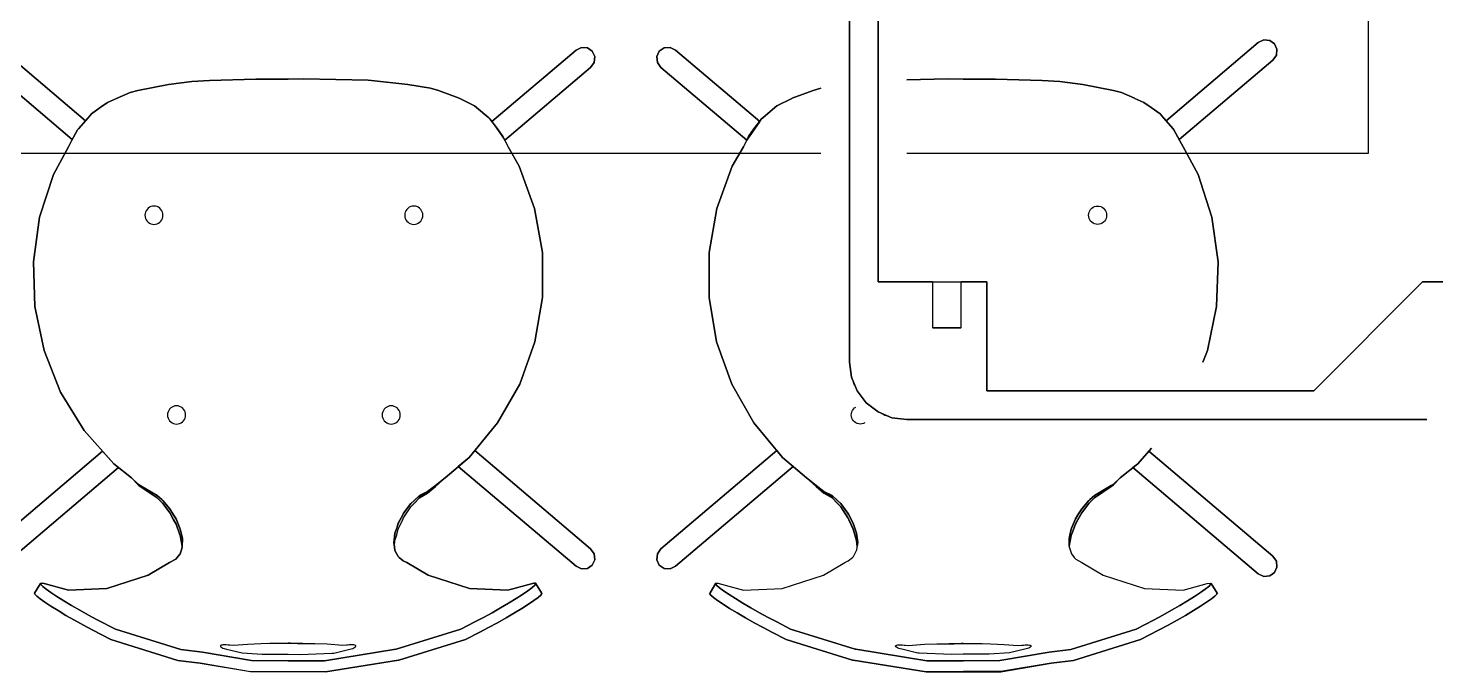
# Model space of a CAD drawing. Extents: x 25325 to 182345, y 3956 to 147305.
# Drawn here: x 91179.471 to 91180.438, y 73655.243 to 73655.685 of the extents above; entities that cross this region are included whole.
import ezdxf

# ---------------------------------------------------------------- set-up
doc = ezdxf.new("R2010")
doc.units = 0
doc.header["$MEASUREMENT"] = 0
doc.layers.add('CAT6A UNDERGROUND PORTS ROUTING', color=1, linetype='CONTINUOUS')

# ---------------------------------------------------------------- blocks, each defined once
blk = doc.blocks.new('Sheet-Климатична и вентилационна система офис помещение етаж 4_1')
at = {"layer": 'CAT6A UNDERGROUND PORTS ROUTING', "true_color": 0xd8d8d8, "transparency": 33554687}
h = blk.add_hatch(color=254, dxfattribs=at)
h.paths.add_polyline_path([(11.58038, 18.03371), (11.58042, 18.03894), (11.57897, 18.04549), (11.57897, 18.04092)])
h.paths.add_polyline_path([(11.57876, 18.04145), (11.57876, 18.04596), (11.57439, 18.0551), (11.57182, 18.05939), (11.5669, 18.06502), (11.5669, 18.06298), (11.57182, 18.05663), (11.57608, 18.04885)])
h.paths.add_polyline_path([(11.56633, 18.06376), (11.56633, 18.0657), (11.56306, 18.06847), (11.55148, 18.07473), (11.56306, 18.06688)])
for points in [[(11.74319, 18.06688), (11.74885, 18.06998), (11.75422, 18.07541), (11.74885, 18.07121), (11.74319, 18.06847)], [(12.02673, 18.06688), (12.02673, 18.06847), (12.02107, 18.07121), (12.0157, 18.07473), (12.02107, 18.06998)]]:
    blk.add_hatch(color=254, dxfattribs=at).paths.add_polyline_path(points)
h = blk.add_hatch(color=254, dxfattribs=at)
h.paths.add_polyline_path([(12.18953, 18.03371), (12.19094, 18.04092), (12.19094, 18.04549), (12.18949, 18.03894)])
h.paths.add_polyline_path([(12.19116, 18.04145), (12.19552, 18.05178), (12.1981, 18.05663), (12.20302, 18.06298), (12.20302, 18.06502), (12.1981, 18.05939), (12.19384, 18.05251), (12.19116, 18.04596)])
h.paths.add_polyline_path([(12.20358, 18.06376), (12.20686, 18.06688), (12.21843, 18.07541), (12.20358, 18.0657)])
h = blk.add_hatch(color=254, dxfattribs=at)
h.paths.add_polyline_path([(11.72588, 18.03787), (11.73176, 18.05178), (11.73176, 18.0551), (11.72763, 18.04596), (11.72644, 18.04257)])
h.paths.add_polyline_path([(11.73235, 18.05313), (11.73957, 18.06298), (11.74319, 18.06688), (11.74319, 18.06847), (11.73731, 18.06296), (11.73235, 18.05629)])
h = blk.add_hatch(color=254, dxfattribs=at)
h.paths.add_polyline_path([(12.04403, 18.03787), (12.04229, 18.04596), (12.04122, 18.04939), (12.03815, 18.0551), (12.03815, 18.05178), (12.04229, 18.04145)])
h.paths.add_polyline_path([(12.03756, 18.05313), (12.03756, 18.05629), (12.03034, 18.06502), (12.02673, 18.06847), (12.02673, 18.06688), (12.03261, 18.06065)])
at = {"layer": 'CAT6A UNDERGROUND PORTS ROUTING', "color": 7, "transparency": 33554687}
for points in [[(12.03855, 18.15992), (12.03855, 18.56935)], [(12.03855, 18.56935), (12.03855, 18.15992)], [(12.03855, 18.56935), (12.03855, 18.15992)], [(12.05824, 18.51424), (12.05824, 18.21504)], [(12.05824, 18.21504), (12.05824, 18.51424)], [(12.05824, 18.21504), (12.13304, 18.21504)], [(12.09564, 18.21504), (12.05824, 18.21504)], [(12.09564, 18.21504), (12.09564, 18.18354)], [(12.09597, 18.21504), (12.09696, 18.21504), (12.09852, 18.21504), (12.10056, 18.21504), (12.10293, 18.21504), (12.10548, 18.21504), (12.10803, 18.21504), (12.1104, 18.21504), (12.11244, 18.21504), (12.114, 18.21504), (12.11499, 18.21504)], [(12.13304, 18.21504), (12.11532, 18.21504)], [(12.11532, 18.18354), (12.11532, 18.21504)], [(12.13304, 18.21504), (12.13304, 18.14024)], [(12.13304, 18.14024), (12.13304, 18.21504)], [(12.35744, 18.14024), (12.43224, 18.21504)], [(12.43224, 18.21504), (12.35744, 18.14024)], [(12.43224, 18.21504), (12.50704, 18.21504)], [(12.45476, 18.21504), (12.43224, 18.21504)], [(12.11532, 18.18354), (12.11499, 18.18354), (12.114, 18.18354), (12.11244, 18.18354), (12.1104, 18.18354), (12.10803, 18.18354), (12.10548, 18.18354), (12.10293, 18.18354), (12.10056, 18.18354), (12.09852, 18.18354), (12.09696, 18.18354), (12.09597, 18.18354), (12.09564, 18.18354)], [(12.09597, 18.18354), (12.09696, 18.18354), (12.09852, 18.18354), (12.10056, 18.18354), (12.10293, 18.18354), (12.10548, 18.18354), (12.10803, 18.18354), (12.1104, 18.18354), (12.11244, 18.18354), (12.114, 18.18354), (12.11499, 18.18354)], [(12.07792, 18.12055), (12.06773, 18.12189), (12.05824, 18.12582), (12.05008, 18.13208), (12.04383, 18.14024), (12.03989, 18.14973), (12.03855, 18.15992)], [(12.03855, 18.15992), (12.03989, 18.14973), (12.04383, 18.14024), (12.05008, 18.13208), (12.05824, 18.12582), (12.06773, 18.12189), (12.07792, 18.12055)], [(12.04121, 18.14655), (12.04155, 18.14485), (12.04251, 18.14342)], [(12.13304, 18.14024), (12.35744, 18.14024)], [(12.35744, 18.14024), (12.13304, 18.14024)], [(12.06142, 18.12451), (12.06286, 18.12355), (12.06455, 18.12321)], [(12.43521, 18.12055), (12.07792, 18.12055)], [(12.07792, 18.12055), (12.43521, 18.12055)], [(12.07792, 18.12055), (12.43521, 18.12055)]]:
    blk.add_lwpolyline(points, dxfattribs=at)
at = {"layer": 'CAT6A UNDERGROUND PORTS ROUTING', "color": 253, "true_color": 0x9c9c9c, "transparency": 33554687}
for points in [[(12.39484, 18.56935), (12.39484, 18.30319), (12.07792, 18.30319)], [(11.51385, 18.32572), (11.50903, 18.32008), (11.50847, 18.31939), (11.50485, 18.31289), (11.44053, 18.36738), (11.43811, 18.3708), (11.43767, 18.37491), (11.43934, 18.37861), (11.44266, 18.38091), (11.44675, 18.38119), (11.4505, 18.37938), (11.51385, 18.32572), (11.4505, 18.37938), (11.44675, 18.38119), (11.44266, 18.38091), (11.43934, 18.37861), (11.43767, 18.37491), (11.43811, 18.3708), (11.44053, 18.36738), (11.50485, 18.31289)], [(12.25607, 18.32572), (12.26089, 18.32008), (12.26145, 18.31939), (12.26506, 18.31289), (12.32939, 18.36738), (12.33181, 18.3708), (12.33224, 18.37491), (12.33057, 18.37861), (12.32725, 18.38091), (12.32317, 18.38119), (12.31941, 18.37938), (12.25607, 18.32572), (12.31941, 18.37938), (12.32317, 18.38119), (12.32725, 18.38091), (12.33057, 18.37861), (12.33224, 18.37491), (12.33181, 18.3708), (12.32939, 18.36738), (12.26506, 18.31289)], [(11.79298, 18.32529), (11.85081, 18.37427), (11.85456, 18.37608), (11.85865, 18.3758), (11.86197, 18.3735), (11.86364, 18.3698), (11.8632, 18.36569), (11.86078, 18.36227), (11.80191, 18.3124), (11.86078, 18.36227), (11.8632, 18.36569), (11.86364, 18.3698), (11.86197, 18.3735), (11.85865, 18.3758), (11.85456, 18.37608), (11.85081, 18.37427), (11.79298, 18.32529), (11.80191, 18.3124)], [(11.97694, 18.32529), (11.91911, 18.37427), (11.91535, 18.37608), (11.91127, 18.3758), (11.90795, 18.3735), (11.90628, 18.3698), (11.90671, 18.36569), (11.90913, 18.36227), (11.96801, 18.3124), (11.90913, 18.36227), (11.90671, 18.36569), (11.90628, 18.3698), (11.90795, 18.3735), (11.91127, 18.3758), (11.91535, 18.37608), (11.91911, 18.37427), (11.97694, 18.32529), (11.96801, 18.3124)], [(11.82253, 18.17399), (11.82777, 18.20437), (11.8277, 18.23522), (11.82232, 18.26558), (11.81181, 18.29454), (11.80414, 18.30787), (11.80212, 18.31198), (11.80063, 18.31496), (11.79693, 18.32008), (11.79169, 18.32699), (11.79081, 18.32781), (11.78249, 18.33493), (11.78108, 18.336), (11.77097, 18.34109), (11.77065, 18.34123), (11.75626, 18.34652), (11.75085, 18.34807), (11.73528, 18.35063), (11.71035, 18.35345), (11.70793, 18.35359), (11.66364, 18.35443), (11.65312, 18.35419), (11.6309, 18.35437), (11.59906, 18.35345), (11.58684, 18.35275), (11.571, 18.35063), (11.54994, 18.34652), (11.5445, 18.34515), (11.53554, 18.34123), (11.53527, 18.34109), (11.52912, 18.33833), (11.52403, 18.33493), (11.51801, 18.33038), (11.51563, 18.32781), (11.50903, 18.32008), (11.50847, 18.31939), (11.50435, 18.31198), (11.50211, 18.30787), (11.4919, 18.28882), (11.48241, 18.2595), (11.4781, 18.22897), (11.47911, 18.19814), (11.48541, 18.16796), (11.49681, 18.13935), (11.51295, 18.11316), (11.53336, 18.09021), (11.54538, 18.08069), (11.54997, 18.07634), (11.55148, 18.07541), (11.56306, 18.06847), (11.56633, 18.0657), (11.5669, 18.06502), (11.57182, 18.05939), (11.57439, 18.0551), (11.57608, 18.05251), (11.57876, 18.04596), (11.57897, 18.04549), (11.58042, 18.03894), (11.58038, 18.03371), (11.58038, 18.03318), (11.5798, 18.03109), (11.57885, 18.02844), (11.57693, 18.02581), (11.57587, 18.02482), (11.57161, 18.02243), (11.55704, 18.0138), (11.5286, 18.00461), (11.5022, 18.00338), (11.48553, 18.00798), (11.48367, 18.00838), (11.48293, 18.00814), (11.48324, 18.00733), (11.48459, 18.00598), (11.48692, 18.00412), (11.49019, 18.00181), (11.49427, 17.99912), (11.49906, 17.99614), (11.50439, 17.99295), (11.5101, 17.98966), (11.51603, 17.98637), (11.522, 17.98317), (11.53451, 17.97667), (11.57927, 17.96272), (11.59422, 17.96081), (11.62796, 17.95516), (11.65309, 17.95506), (11.67806, 17.95506), (11.72697, 17.96299), (11.72729, 17.96303), (11.77175, 17.97673), (11.78127, 17.98166), (11.78714, 17.98474), (11.79311, 17.988), (11.79896, 17.9913), (11.8045, 17.99455), (11.80958, 17.99765), (11.81404, 18.0005), (11.81773, 18.003), (11.82054, 18.0051), (11.82239, 18.00672), (11.82323, 18.0078), (11.82302, 18.00833), (11.82177, 18.00829), (11.80399, 18.00338), (11.77758, 18.00461), (11.74914, 18.0138), (11.73458, 18.02243), (11.73216, 18.02364), (11.72926, 18.02581), (11.72856, 18.02658), (11.72637, 18.03078), (11.72632, 18.03109), (11.72566, 18.03625), (11.72588, 18.03787), (11.72644, 18.04257), (11.72763, 18.04596), (11.72869, 18.04939), (11.73176, 18.0551), (11.73235, 18.05629), (11.73731, 18.06296), (11.73957, 18.06502), (11.74319, 18.06847), (11.74885, 18.07121), (11.75422, 18.07541), (11.76087, 18.08069), (11.77734, 18.09457), (11.79693, 18.11824), (11.81215, 18.14498), (11.82253, 18.17399)], [(11.58038, 18.03371), (11.57897, 18.04092), (11.57876, 18.04145), (11.57608, 18.04885), (11.57439, 18.05178), (11.57182, 18.05663), (11.5669, 18.06298), (11.56633, 18.06376), (11.56306, 18.06688), (11.55148, 18.07473), (11.54997, 18.07577), (11.54538, 18.08069), (11.53336, 18.09021), (11.51295, 18.11316), (11.49681, 18.13935), (11.48541, 18.16796), (11.47911, 18.19814), (11.4781, 18.22897), (11.48241, 18.2595), (11.4919, 18.28882), (11.50211, 18.30787), (11.50435, 18.31198), (11.50847, 18.31939), (11.50903, 18.32008), (11.51563, 18.32781), (11.51801, 18.33038), (11.52403, 18.33493), (11.52912, 18.33833), (11.53527, 18.34109), (11.53554, 18.34123), (11.5445, 18.34515), (11.54994, 18.34652), (11.571, 18.35063), (11.58684, 18.35275), (11.59906, 18.35345), (11.6309, 18.35437), (11.65312, 18.35419), (11.66364, 18.35443), (11.70793, 18.35359), (11.71035, 18.35345), (11.73528, 18.35063), (11.75085, 18.34807), (11.75626, 18.34652), (11.77065, 18.34123), (11.77097, 18.34109), (11.78108, 18.336), (11.78249, 18.33493), (11.79081, 18.32781), (11.79169, 18.32699), (11.79693, 18.32008), (11.80063, 18.31496), (11.80212, 18.31198), (11.80414, 18.30787), (11.81181, 18.29454), (11.82232, 18.26558), (11.8277, 18.23522), (11.82777, 18.20437), (11.82253, 18.17399), (11.81215, 18.14498), (11.79693, 18.11824), (11.77734, 18.09457), (11.76087, 18.08069)], [(12.07792, 18.35389), (12.10628, 18.35443), (12.11679, 18.35419), (12.13901, 18.35437), (12.17085, 18.35345), (12.18307, 18.35275), (12.19891, 18.35063), (12.21998, 18.34652), (12.22541, 18.34515), (12.23437, 18.34123), (12.23464, 18.34109), (12.2408, 18.33833), (12.24588, 18.33493), (12.2519, 18.33038), (12.25428, 18.32781), (12.26089, 18.32008), (12.26145, 18.31939), (12.26556, 18.31198), (12.26781, 18.30787), (12.27801, 18.28882), (12.28751, 18.2595), (12.29181, 18.22897), (12.2908, 18.19814), (12.2845, 18.16796), (12.2813, 18.15992)], [(12.2813, 18.15992), (12.2845, 18.16796), (12.2908, 18.19814), (12.29181, 18.22897), (12.28751, 18.2595), (12.27801, 18.28882), (12.26781, 18.30787), (12.26556, 18.31198), (12.26145, 18.31939), (12.26089, 18.32008), (12.25428, 18.32781), (12.2519, 18.33038), (12.24588, 18.33493), (12.2408, 18.33833), (12.23464, 18.34109), (12.23437, 18.34123), (12.22541, 18.34515), (12.21998, 18.34652), (12.19891, 18.35063), (12.18307, 18.35275), (12.17085, 18.35345), (12.13901, 18.35437), (12.11679, 18.35419), (12.10628, 18.35443), (12.07792, 18.35389)], [(11.94739, 18.17399), (11.94215, 18.20437), (11.94222, 18.23522), (11.94759, 18.26558), (11.95811, 18.29454), (11.96578, 18.30787), (11.9678, 18.31198), (11.96928, 18.31496), (11.97299, 18.32008), (11.97823, 18.32699), (11.97911, 18.32781), (11.98743, 18.33493), (11.98883, 18.336), (11.99895, 18.34109), (11.99926, 18.34123), (12.01366, 18.34652), (12.01887, 18.34801)], [(12.01887, 18.34801), (12.01366, 18.34652), (11.99926, 18.34123), (11.99895, 18.34109), (11.98883, 18.336), (11.98743, 18.33493), (11.97911, 18.32781), (11.97823, 18.32699), (11.97299, 18.32008), (11.96928, 18.31496), (11.9678, 18.31198), (11.96578, 18.30787), (11.95811, 18.29454), (11.94759, 18.26558), (11.94222, 18.23522), (11.94215, 18.20437), (11.94739, 18.17399), (11.95777, 18.14498), (11.97299, 18.11824), (11.99257, 18.09457), (12.00905, 18.08069)], [(12.01887, 18.30319), (11.15385, 18.30319)], [(11.5609, 18.26714), (11.55982, 18.26704), (11.55878, 18.26676), (11.5578, 18.2663), (11.55691, 18.26567), (11.55614, 18.2649), (11.55552, 18.264), (11.55507, 18.26301), (11.55479, 18.26196), (11.55469, 18.26087), (11.55479, 18.25978), (11.55507, 18.25873), (11.55552, 18.25773), (11.55614, 18.25684), (11.55691, 18.25607), (11.5578, 18.25544), (11.55878, 18.25498), (11.55982, 18.2547), (11.5609, 18.2546), (11.56198, 18.2547), (11.56302, 18.25498), (11.564, 18.25544), (11.56489, 18.25607), (11.56566, 18.25684), (11.56628, 18.25773), (11.56673, 18.25873), (11.56701, 18.25978), (11.56711, 18.26087), (11.56701, 18.26196), (11.56673, 18.26301), (11.56628, 18.264), (11.56566, 18.2649), (11.56489, 18.26567), (11.564, 18.2663), (11.56302, 18.26676), (11.56198, 18.26704), (11.5609, 18.26714)], [(11.73939, 18.26714), (11.73831, 18.26704), (11.73727, 18.26676), (11.73629, 18.2663), (11.7354, 18.26567), (11.73463, 18.2649), (11.73401, 18.264), (11.73356, 18.26301), (11.73327, 18.26196), (11.73318, 18.26087), (11.73327, 18.25978), (11.73356, 18.25873), (11.73401, 18.25773), (11.73463, 18.25684), (11.7354, 18.25607), (11.73629, 18.25544), (11.73727, 18.25498), (11.73831, 18.2547), (11.73939, 18.2546), (11.74047, 18.2547), (11.74151, 18.25498), (11.74249, 18.25544), (11.74338, 18.25607), (11.74415, 18.25684), (11.74477, 18.25773), (11.74522, 18.25873), (11.7455, 18.25978), (11.7456, 18.26087), (11.7455, 18.26196), (11.74522, 18.26301), (11.74477, 18.264), (11.74415, 18.2649), (11.74338, 18.26567), (11.74249, 18.2663), (11.74151, 18.26676), (11.74047, 18.26704), (11.73939, 18.26714)], [(12.20902, 18.26714), (12.21009, 18.26704), (12.21114, 18.26676), (12.21212, 18.2663), (12.21301, 18.26567), (12.21377, 18.2649), (12.21439, 18.264), (12.21485, 18.26301), (12.21513, 18.26196), (12.21523, 18.26087), (12.21513, 18.25978), (12.21485, 18.25873), (12.21439, 18.25773), (12.21377, 18.25684), (12.21301, 18.25607), (12.21212, 18.25544), (12.21114, 18.25498), (12.21009, 18.2547), (12.20902, 18.2546), (12.20794, 18.2547), (12.20689, 18.25498), (12.20591, 18.25544), (12.20503, 18.25607), (12.20426, 18.25684), (12.20364, 18.25773), (12.20318, 18.25873), (12.2029, 18.25978), (12.20281, 18.26087), (12.2029, 18.26196), (12.20318, 18.26301), (12.20364, 18.264), (12.20426, 18.2649), (12.20503, 18.26567), (12.20591, 18.2663), (12.20689, 18.26676), (12.20794, 18.26704), (12.20902, 18.26714)], [(12.24603, 18.10087), (12.23656, 18.09021), (12.22454, 18.08069), (12.21995, 18.07634), (12.21843, 18.07541), (12.20686, 18.06847), (12.20358, 18.0657), (12.20302, 18.06502), (12.1981, 18.05939), (12.19552, 18.0551), (12.19384, 18.05251), (12.19116, 18.04596), (12.19094, 18.04549), (12.18949, 18.03894), (12.18953, 18.03371), (12.18954, 18.03318), (12.19012, 18.03109), (12.19107, 18.02844), (12.19299, 18.02581), (12.19404, 18.02482), (12.19831, 18.02243), (12.21287, 18.0138), (12.24131, 18.00461), (12.26772, 18.00338), (12.28438, 18.00798), (12.28625, 18.00838), (12.28698, 18.00814), (12.28667, 18.00733), (12.28533, 18.00598), (12.28299, 18.00412), (12.27973, 18.00181), (12.27564, 17.99912), (12.27086, 17.99614), (12.26553, 17.99295), (12.25981, 17.98966), (12.25388, 17.98637), (12.24791, 17.98317), (12.23541, 17.97667), (12.19065, 17.96272), (12.1757, 17.96081), (12.14196, 17.95516), (12.11682, 17.95506), (12.09185, 17.95506), (12.04294, 17.96299), (12.04262, 17.96303), (11.99817, 17.97673), (11.98865, 17.98166), (11.98278, 17.98474), (11.9768, 17.988), (11.97096, 17.9913), (11.96541, 17.99455), (11.96033, 17.99765), (11.95588, 18.0005), (11.95219, 18.003), (11.94937, 18.0051), (11.94752, 18.00672), (11.94669, 18.0078), (11.9469, 18.00833), (11.94814, 18.00829), (11.96593, 18.00338), (11.99233, 18.00461), (12.02077, 18.0138), (12.03533, 18.02243), (12.03776, 18.02364), (12.04066, 18.02581), (12.04135, 18.02658), (12.04355, 18.03078), (12.0436, 18.03109), (12.04426, 18.03625), (12.04403, 18.03787), (12.04348, 18.04257), (12.04229, 18.04596), (12.04122, 18.04939), (12.03815, 18.0551), (12.03756, 18.05629), (12.03261, 18.06296), (12.03034, 18.06502), (12.02673, 18.06847), (12.02107, 18.07121), (12.0157, 18.07541), (12.00905, 18.08069), (11.99257, 18.09457), (11.97299, 18.11824), (11.95777, 18.14498), (11.94739, 18.17399)], [(11.57642, 18.13004), (11.57534, 18.12995), (11.5743, 18.12967), (11.57332, 18.1292), (11.57243, 18.12858), (11.57166, 18.12781), (11.57104, 18.12691), (11.57059, 18.12592), (11.57031, 18.12486), (11.57021, 18.12378), (11.57031, 18.12269), (11.57059, 18.12163), (11.57104, 18.12064), (11.57166, 18.11975), (11.57243, 18.11898), (11.57332, 18.11835), (11.5743, 18.11789), (11.57534, 18.1176), (11.57642, 18.11751), (11.5775, 18.1176), (11.57854, 18.11789), (11.57952, 18.11835), (11.58041, 18.11898), (11.58118, 18.11975), (11.5818, 18.12064), (11.58225, 18.12163), (11.58253, 18.12269), (11.58263, 18.12378), (11.58253, 18.12486), (11.58225, 18.12592), (11.5818, 18.12691), (11.58118, 18.12781), (11.58041, 18.12858), (11.57952, 18.1292), (11.57854, 18.12967), (11.5775, 18.12995), (11.57642, 18.13004)], [(11.72387, 18.13004), (11.72279, 18.12995), (11.72174, 18.12967), (11.72076, 18.1292), (11.71988, 18.12858), (11.71911, 18.12781), (11.71849, 18.12691), (11.71803, 18.12592), (11.71775, 18.12486), (11.71766, 18.12378), (11.71775, 18.12269), (11.71803, 18.12163), (11.71849, 18.12064), (11.71911, 18.11975), (11.71988, 18.11898), (11.72076, 18.11835), (11.72174, 18.11789), (11.72279, 18.1176), (11.72387, 18.11751), (11.72495, 18.1176), (11.72599, 18.11789), (11.72697, 18.11835), (11.72786, 18.11898), (11.72862, 18.11975), (11.72925, 18.12064), (11.7297, 18.12163), (11.72998, 18.12269), (11.73008, 18.12378), (11.72998, 18.12486), (11.7297, 18.12592), (11.72925, 18.12691), (11.72862, 18.12781), (11.72786, 18.12858), (11.72697, 18.1292), (11.72599, 18.12967), (11.72495, 18.12995), (11.72387, 18.13004)], [(12.04915, 18.11835), (12.04817, 18.11789), (12.04713, 18.1176), (12.04605, 18.11751), (12.04497, 18.1176), (12.04392, 18.11789), (12.04294, 18.11835), (12.04206, 18.11898), (12.04129, 18.11975), (12.04067, 18.12064), (12.04021, 18.12163), (12.03993, 18.12269), (12.03984, 18.12378), (12.03993, 18.12486), (12.04021, 18.12592), (12.04067, 18.12691), (12.04129, 18.12781), (12.04206, 18.12858), (12.04294, 18.1292)], [(11.78122, 18.09925), (11.86078, 18.03186), (11.78122, 18.09925), (11.77734, 18.09457), (11.76995, 18.08834), (11.85081, 18.01985), (11.85456, 18.01804), (11.85865, 18.01832), (11.86197, 18.02062), (11.86364, 18.02433), (11.8632, 18.02844), (11.86078, 18.03186), (11.8632, 18.02844), (11.86364, 18.02433), (11.86197, 18.02062), (11.85865, 18.01832), (11.85456, 18.01804), (11.85081, 18.01985), (11.76995, 18.08834)], [(11.9887, 18.09925), (11.90913, 18.03186), (11.9887, 18.09925), (11.99257, 18.09457), (11.99996, 18.08834), (11.91911, 18.01985), (11.91535, 18.01804), (11.91127, 18.01832), (11.90795, 18.02062), (11.90628, 18.02433), (11.90671, 18.02844), (11.90913, 18.03186), (11.90671, 18.02844), (11.90628, 18.02433), (11.90795, 18.02062), (11.91127, 18.01832), (11.91535, 18.01804), (11.91911, 18.01985), (11.99996, 18.08834)], [(12.18953, 18.03371), (12.19094, 18.04092), (12.19116, 18.04145), (12.19384, 18.04885), (12.19552, 18.05178), (12.1981, 18.05663), (12.20302, 18.06298), (12.20358, 18.06376), (12.20686, 18.06688), (12.21843, 18.07473), (12.21995, 18.07577), (12.22454, 18.08069), (12.23656, 18.09021), (12.24603, 18.10087)], [(11.52567, 18.09886), (11.53336, 18.09021), (11.53658, 18.08765), (11.4505, 18.01474), (11.44675, 18.01293), (11.44266, 18.01322), (11.43934, 18.01551), (11.43767, 18.01922), (11.43811, 18.02333), (11.44053, 18.02675), (11.52567, 18.09886), (11.44053, 18.02675), (11.43811, 18.02333), (11.43767, 18.01922), (11.43934, 18.01551), (11.44266, 18.01322), (11.44675, 18.01293), (11.4505, 18.01474), (11.53658, 18.08765)], [(12.24425, 18.09886), (12.23656, 18.09021), (12.23333, 18.08765), (12.31941, 18.01474), (12.32317, 18.01293), (12.32725, 18.01322), (12.33057, 18.01551), (12.33224, 18.01922), (12.33181, 18.02333), (12.32939, 18.02675), (12.24425, 18.09886), (12.32939, 18.02675), (12.33181, 18.02333), (12.33224, 18.01922), (12.33057, 18.01551), (12.32725, 18.01322), (12.32317, 18.01293), (12.31941, 18.01474), (12.23333, 18.08765)], [(11.522, 17.98317), (11.51603, 17.98637), (11.5101, 17.98966), (11.50439, 17.99295), (11.49906, 17.99614), (11.49427, 17.99912), (11.49019, 18.00181), (11.48692, 18.00412), (11.48459, 18.00598), (11.48324, 18.00733), (11.48293, 18.00814), (11.48367, 18.00838), (11.48553, 18.00798), (11.5022, 18.00338), (11.5286, 18.00461), (11.55704, 18.0138), (11.57161, 18.02243), (11.57587, 18.02482), (11.57693, 18.02581), (11.57885, 18.02844), (11.5798, 18.03109), (11.58038, 18.03318), (11.58038, 18.03371), (11.58042, 18.03894), (11.57897, 18.04549), (11.57876, 18.04596), (11.57608, 18.05251), (11.57439, 18.0551), (11.57182, 18.05939), (11.5669, 18.06502), (11.56633, 18.0657), (11.56306, 18.06847), (11.55148, 18.07541), (11.54997, 18.07634), (11.54538, 18.08069)], [(11.72601, 18.0335), (11.72644, 18.03762), (11.72763, 18.04145), (11.72869, 18.04533), (11.73176, 18.05178), (11.73235, 18.05313), (11.73731, 18.06065), (11.73957, 18.06298), (11.74319, 18.06688), (11.74885, 18.06998), (11.75422, 18.07473), (11.76087, 18.08069), (11.75422, 18.07541), (11.74885, 18.07121), (11.74319, 18.06847), (11.73957, 18.06502), (11.73731, 18.06296), (11.73235, 18.05629), (11.73176, 18.0551), (11.72869, 18.04939), (11.72763, 18.04596), (11.72644, 18.04257), (11.72588, 18.03787), (11.72566, 18.03625), (11.72632, 18.03109), (11.72637, 18.03078), (11.72856, 18.02658), (11.72926, 18.02581), (11.73216, 18.02364), (11.73459, 18.02243), (11.73461, 18.02242), (11.74914, 18.0138), (11.77758, 18.00461), (11.80399, 18.00338), (11.82177, 18.00829), (11.82302, 18.00833), (11.82323, 18.0078), (11.82239, 18.00672), (11.82054, 18.0051), (11.81773, 18.003), (11.81404, 18.0005), (11.80958, 17.99765), (11.8045, 17.99455), (11.79896, 17.9913), (11.79311, 17.988), (11.78714, 17.98474), (11.78127, 17.98166), (11.77175, 17.97673), (11.72729, 17.96303), (11.72697, 17.96299), (11.67806, 17.95503), (11.65309, 17.95503), (11.62796, 17.95516), (11.59422, 17.96081), (11.57927, 17.96272), (11.53451, 17.97667), (11.522, 17.98317)], [(11.57439, 18.05178), (11.57608, 18.04885), (11.57876, 18.04145), (11.57897, 18.04092), (11.58038, 18.03371), (11.58042, 18.03894), (11.57897, 18.04549), (11.57876, 18.04596), (11.57608, 18.05251), (11.57439, 18.0551), (11.57182, 18.05939), (11.5669, 18.06502), (11.56633, 18.0657), (11.56306, 18.06847), (11.55148, 18.07541), (11.54997, 18.07634), (11.54538, 18.08069), (11.54997, 18.07577), (11.55148, 18.07473), (11.56306, 18.06688), (11.56633, 18.06376), (11.5669, 18.06298), (11.57182, 18.05663), (11.57439, 18.05178)], [(11.74319, 18.06688), (11.74885, 18.06998), (11.75422, 18.07473), (11.76087, 18.08069), (11.75422, 18.07541), (11.74885, 18.07121), (11.74319, 18.06847), (11.74319, 18.06688), (11.74319, 18.06847)], [(12.22454, 18.08069), (12.21995, 18.07634), (12.21843, 18.07541), (12.20686, 18.06847), (12.20358, 18.0657), (12.20302, 18.06502), (12.1981, 18.05939), (12.19552, 18.0551), (12.19384, 18.05251), (12.19116, 18.04596), (12.19094, 18.04549), (12.18949, 18.03894), (12.18953, 18.03371), (12.18954, 18.03318), (12.19012, 18.03109), (12.19107, 18.02844), (12.19299, 18.02581), (12.19404, 18.02482), (12.19831, 18.02243), (12.21287, 18.0138), (12.24131, 18.00461), (12.26772, 18.00338), (12.28438, 18.00798), (12.28625, 18.00838), (12.28698, 18.00814), (12.28667, 18.00733), (12.28533, 18.00598), (12.28299, 18.00412), (12.27973, 18.00181), (12.27564, 17.99912), (12.27086, 17.99614), (12.26553, 17.99295), (12.25981, 17.98966), (12.25388, 17.98637), (12.24791, 17.98317), (12.23541, 17.97667), (12.19065, 17.96272), (12.1757, 17.96081), (12.14196, 17.95516), (12.11682, 17.95506), (12.09185, 17.95506), (12.04294, 17.96299), (12.04262, 17.96303), (11.99817, 17.97673), (11.98865, 17.98166), (11.98278, 17.98474), (11.9768, 17.988), (11.97096, 17.9913), (11.96541, 17.99455), (11.96033, 17.99765), (11.95588, 18.0005), (11.95219, 18.003), (11.94937, 18.0051), (11.94752, 18.00672), (11.94669, 18.0078), (11.9469, 18.00833), (11.94814, 18.00829), (11.96593, 18.00338), (11.99233, 18.00461), (12.02077, 18.0138), (12.03531, 18.02242), (12.03533, 18.02243), (12.03776, 18.02364), (12.04066, 18.02581), (12.04135, 18.02658), (12.04355, 18.03078), (12.0436, 18.03109), (12.04426, 18.03625), (12.04403, 18.03787), (12.04348, 18.04257), (12.04229, 18.04596), (12.04122, 18.04939), (12.03815, 18.0551), (12.03756, 18.05629), (12.03261, 18.06296), (12.03034, 18.06502), (12.02673, 18.06847), (12.02107, 18.07121), (12.0157, 18.07541), (12.00905, 18.08069), (12.0157, 18.07473), (12.02107, 18.06998), (12.02673, 18.06688), (12.03034, 18.06298), (12.03261, 18.06065), (12.03756, 18.05313), (12.03815, 18.05178), (12.04122, 18.04533), (12.04229, 18.04145), (12.04348, 18.03762), (12.04391, 18.0335)], [(12.02673, 18.06688), (12.02107, 18.06998), (12.0157, 18.07473), (12.00905, 18.08069), (12.0157, 18.07541), (12.02107, 18.07121), (12.02673, 18.06847), (12.02673, 18.06688), (12.02673, 18.06847)], [(12.19552, 18.05178), (12.19384, 18.04885), (12.19116, 18.04145), (12.19094, 18.04092), (12.18953, 18.03371), (12.18949, 18.03894), (12.19094, 18.04549), (12.19116, 18.04596), (12.19384, 18.05251), (12.19552, 18.0551), (12.1981, 18.05939), (12.20302, 18.06502), (12.20358, 18.0657), (12.20686, 18.06847), (12.21843, 18.07541), (12.21995, 18.07634), (12.22454, 18.08069), (12.21995, 18.07577), (12.21843, 18.07473), (12.20686, 18.06688), (12.20358, 18.06376), (12.20302, 18.06298), (12.1981, 18.05663), (12.19552, 18.05178)], [(11.72763, 18.04145), (11.72869, 18.04533), (11.73176, 18.05178), (11.73235, 18.05313), (11.73731, 18.06065), (11.73957, 18.06298), (11.74319, 18.06688), (11.74319, 18.06847), (11.73957, 18.06502), (11.73731, 18.06296), (11.73235, 18.05629), (11.73176, 18.0551), (11.72869, 18.04939), (11.72763, 18.04596), (11.72644, 18.04257), (11.72588, 18.03787), (11.72566, 18.03625), (11.72601, 18.0335), (11.72644, 18.03762), (11.72763, 18.04145)], [(12.04229, 18.04145), (12.04122, 18.04533), (12.03815, 18.05178), (12.03756, 18.05313), (12.03261, 18.06065), (12.03034, 18.06298), (12.02673, 18.06688), (12.02673, 18.06847), (12.03034, 18.06502), (12.03261, 18.06296), (12.03756, 18.05629), (12.03815, 18.0551), (12.04122, 18.04939), (12.04229, 18.04596), (12.04348, 18.04257), (12.04403, 18.03787), (12.04426, 18.03625), (12.04391, 18.0335), (12.04348, 18.03762), (12.04229, 18.04145)], [(11.51854, 17.9762), (11.53138, 17.96952), (11.57735, 17.95523), (11.59271, 17.95328), (11.62731, 17.94756), (11.65309, 17.94756), (11.67871, 17.94742), (11.72888, 17.9555), (11.72921, 17.95554), (11.77488, 17.96958), (11.78466, 17.97464), (11.79068, 17.9778), (11.7968, 17.98114), (11.80278, 17.98451), (11.80844, 17.98782), (11.81362, 17.99096), (11.81815, 17.99385), (11.82189, 17.99638), (11.82472, 17.99848), (11.82657, 18.0001), (11.82737, 18.00117), (11.82709, 18.00167), (11.82302, 18.00833), (11.82323, 18.0078), (11.82239, 18.00672), (11.82054, 18.0051), (11.81773, 18.003), (11.81404, 18.0005), (11.80958, 17.99765), (11.8045, 17.99455), (11.79896, 17.9913), (11.79311, 17.988), (11.78714, 17.98474), (11.78127, 17.98166), (11.77175, 17.97673), (11.72729, 17.96303), (11.72697, 17.96299), (11.67806, 17.95503), (11.65309, 17.95503), (11.62796, 17.95516), (11.59422, 17.96081), (11.57927, 17.96272), (11.53451, 17.97667), (11.522, 17.98317), (11.51603, 17.98637), (11.5101, 17.98966), (11.50439, 17.99295), (11.49906, 17.99614), (11.49427, 17.99912), (11.49019, 18.00181), (11.48692, 18.00412), (11.48459, 18.00598), (11.48324, 18.00733), (11.48293, 18.00814), (11.47882, 18.00149), (11.47908, 18.00071), (11.48041, 17.99936), (11.48275, 17.9975), (11.48605, 17.99517), (11.49019, 17.99245), (11.49506, 17.98943), (11.5005, 17.98619), (11.50634, 17.98284), (11.51242, 17.97947), (11.51854, 17.9762)], [(11.82302, 18.00833), (11.82709, 18.00167), (11.82737, 18.00117), (11.82657, 18.0001), (11.82472, 17.99848), (11.82189, 17.99638), (11.81815, 17.99385), (11.81362, 17.99096), (11.80844, 17.98782), (11.80278, 17.98451), (11.7968, 17.98114), (11.79068, 17.9778), (11.78466, 17.97464), (11.77488, 17.96958), (11.72921, 17.95554), (11.72888, 17.9555), (11.67871, 17.94742), (11.65309, 17.94751), (11.62731, 17.94751), (11.59271, 17.95328), (11.57735, 17.95523), (11.53138, 17.96952), (11.51854, 17.9762), (11.51242, 17.97947), (11.50634, 17.98284), (11.5005, 17.98619), (11.49506, 17.98943), (11.49019, 17.99245), (11.48605, 17.99517), (11.48275, 17.9975), (11.48041, 17.99936), (11.47908, 18.00071), (11.47882, 18.00149), (11.48293, 18.00814)], [(12.25138, 17.9762), (12.23853, 17.96952), (12.19256, 17.95523), (12.17721, 17.95328), (12.1426, 17.94756), (12.11682, 17.94756), (12.09121, 17.94742), (12.04104, 17.9555), (12.04071, 17.95554), (11.99504, 17.96958), (11.98526, 17.97464), (11.97923, 17.9778), (11.97312, 17.98114), (11.96713, 17.98451), (11.96147, 17.98782), (11.9563, 17.99096), (11.95177, 17.99385), (11.94803, 17.99638), (11.94519, 17.99848), (11.94335, 18.0001), (11.94255, 18.00117), (11.94282, 18.00167), (11.9469, 18.00833), (11.94669, 18.0078), (11.94752, 18.00672), (11.94937, 18.0051), (11.95219, 18.003), (11.95588, 18.0005), (11.96033, 17.99765), (11.96541, 17.99455), (11.97096, 17.9913), (11.9768, 17.988), (11.98278, 17.98474), (11.98865, 17.98166), (11.99817, 17.97673), (12.04262, 17.96303), (12.04294, 17.96299), (12.09185, 17.95503), (12.11682, 17.95503), (12.14196, 17.95516), (12.1757, 17.96081), (12.19065, 17.96272), (12.23541, 17.97667), (12.24791, 17.98317), (12.25388, 17.98637), (12.25981, 17.98966), (12.26553, 17.99295), (12.27086, 17.99614), (12.27564, 17.99912), (12.27973, 18.00181), (12.28299, 18.00412), (12.28533, 18.00598), (12.28667, 18.00733), (12.28698, 18.00814), (12.29109, 18.00149), (12.29083, 18.00071), (12.28951, 17.99936), (12.28717, 17.9975), (12.28387, 17.99517), (12.27972, 17.99245), (12.27485, 17.98943), (12.26941, 17.98619), (12.26357, 17.98284), (12.2575, 17.97947), (12.25138, 17.9762)], [(11.9469, 18.00833), (11.94282, 18.00167), (11.94255, 18.00117), (11.94335, 18.0001), (11.94519, 17.99848), (11.94803, 17.99638), (11.95177, 17.99385), (11.9563, 17.99096), (11.96147, 17.98782), (11.96713, 17.98451), (11.97312, 17.98114), (11.97923, 17.9778), (11.98526, 17.97464), (11.99504, 17.96958), (12.04071, 17.95554), (12.04104, 17.9555), (12.09121, 17.94742), (12.11682, 17.94751), (12.1426, 17.94751), (12.17721, 17.95328), (12.19256, 17.95523), (12.23853, 17.96952), (12.25138, 17.9762), (12.2575, 17.97947), (12.26357, 17.98284), (12.26941, 17.98619), (12.27485, 17.98943), (12.27972, 17.99245), (12.28387, 17.99517), (12.28717, 17.9975), (12.28951, 17.99936), (12.29083, 18.00071), (12.29109, 18.00149), (12.28698, 18.00814)], [(11.63893, 17.96677), (11.62515, 17.96628), (11.61551, 17.96546), (11.61303, 17.96569), (11.61185, 17.96583), (11.61061, 17.96591), (11.60949, 17.96594), (11.60851, 17.96589), (11.60771, 17.96579), (11.6071, 17.96562), (11.60672, 17.9654), (11.60656, 17.96514), (11.60664, 17.96483), (11.60695, 17.96449), (11.60748, 17.96413), (11.60822, 17.96376), (11.60914, 17.9634), (11.61081, 17.96288), (11.62149, 17.96052), (11.63525, 17.95954), (11.64161, 17.95944), (11.65312, 17.95952), (11.66122, 17.95943), (11.68342, 17.96019), (11.68442, 17.96028), (11.69537, 17.96288), (11.69642, 17.96318), (11.69744, 17.96354), (11.69829, 17.96391), (11.69894, 17.96428), (11.69939, 17.96463), (11.69961, 17.96496), (11.69959, 17.96525), (11.69934, 17.9655), (11.69887, 17.96569), (11.69818, 17.96584), (11.69731, 17.96592), (11.69627, 17.96593), (11.6951, 17.96588), (11.69383, 17.96577), (11.69316, 17.96569), (11.69067, 17.96545), (11.67987, 17.96635), (11.63893, 17.96677), (11.62515, 17.96628), (11.61551, 17.96546), (11.61303, 17.96569), (11.61185, 17.96583), (11.61061, 17.96591), (11.60949, 17.96594), (11.60851, 17.96589), (11.60771, 17.96579), (11.6071, 17.96562), (11.60672, 17.9654), (11.60656, 17.96514), (11.60664, 17.96483), (11.60695, 17.96449), (11.60748, 17.96413), (11.60822, 17.96376), (11.60914, 17.9634), (11.61081, 17.96288), (11.62149, 17.96052), (11.63525, 17.95954), (11.64161, 17.95944), (11.65312, 17.95952), (11.66122, 17.95943), (11.68342, 17.96019), (11.68442, 17.96028), (11.69537, 17.96288), (11.69642, 17.96318), (11.69744, 17.96354), (11.69829, 17.96391), (11.69894, 17.96428), (11.69939, 17.96463), (11.69961, 17.96496), (11.69959, 17.96525), (11.69934, 17.9655), (11.69887, 17.96569), (11.69818, 17.96584), (11.69731, 17.96592), (11.69627, 17.96593), (11.6951, 17.96588), (11.69383, 17.96577), (11.69316, 17.96569), (11.69067, 17.96545), (11.67987, 17.96635), (11.6547, 17.9672), (11.65312, 17.96706), (11.64043, 17.96697)], [(12.13099, 17.96677), (12.14476, 17.96628), (12.1544, 17.96546), (12.15689, 17.96569), (12.15807, 17.96583), (12.15931, 17.96591), (12.16043, 17.96594), (12.16141, 17.96589), (12.16221, 17.96579), (12.16281, 17.96562), (12.1632, 17.9654), (12.16336, 17.96514), (12.16328, 17.96483), (12.16297, 17.96449), (12.16244, 17.96413), (12.1617, 17.96376), (12.16078, 17.9634), (12.1591, 17.96288), (12.14843, 17.96052), (12.13466, 17.95954), (12.12831, 17.95944), (12.11679, 17.95952), (12.10869, 17.95943), (12.0865, 17.96019), (12.0855, 17.96028), (12.07454, 17.96288), (12.0735, 17.96318), (12.07248, 17.96354), (12.07163, 17.96391), (12.07097, 17.96428), (12.07053, 17.96463), (12.07031, 17.96496), (12.07032, 17.96525), (12.07057, 17.9655), (12.07105, 17.96569), (12.07173, 17.96584), (12.07261, 17.96592), (12.07365, 17.96593), (12.07482, 17.96588), (12.07609, 17.96577), (12.07675, 17.96569), (12.07925, 17.96545), (12.09005, 17.96635), (12.13099, 17.96677), (12.14476, 17.96628), (12.1544, 17.96546), (12.15689, 17.96569), (12.15807, 17.96583), (12.15931, 17.96591), (12.16043, 17.96594), (12.16141, 17.96589), (12.16221, 17.96579), (12.16281, 17.96562), (12.1632, 17.9654), (12.16336, 17.96514), (12.16328, 17.96483), (12.16297, 17.96449), (12.16244, 17.96413), (12.1617, 17.96376), (12.16078, 17.9634), (12.1591, 17.96288), (12.14843, 17.96052), (12.13466, 17.95954), (12.12831, 17.95944), (12.11679, 17.95952), (12.10869, 17.95943), (12.0865, 17.96019), (12.0855, 17.96028), (12.07454, 17.96288), (12.0735, 17.96318), (12.07248, 17.96354), (12.07163, 17.96391), (12.07097, 17.96428), (12.07053, 17.96463), (12.07031, 17.96496), (12.07032, 17.96525), (12.07057, 17.9655), (12.07105, 17.96569), (12.07173, 17.96584), (12.07261, 17.96592), (12.07365, 17.96593), (12.07482, 17.96588), (12.07609, 17.96577), (12.07675, 17.96569), (12.07925, 17.96545), (12.09005, 17.96635), (12.11522, 17.9672), (12.11679, 17.96706), (12.12948, 17.96697)], [(11.64796, 17.95931), (11.64796, 17.95933)], [(11.64796, 17.95931), (11.64796, 17.95933)], [(12.12196, 17.95931), (12.12196, 17.95933)], [(12.12196, 17.95931), (12.12196, 17.95933)]]:
    blk.add_lwpolyline(points, dxfattribs=at)

msp = doc.modelspace()

# ---------------------------------------------------------------- block references
at = {"layer": 'CAT6A UNDERGROUND PORTS ROUTING'}
msp.add_blockref('Sheet-Климатична и вентилационна система офис помещение етаж 4_1', (91167.99697, 73637.29533), dxfattribs=at)

doc.saveas('drawing.dxf')
